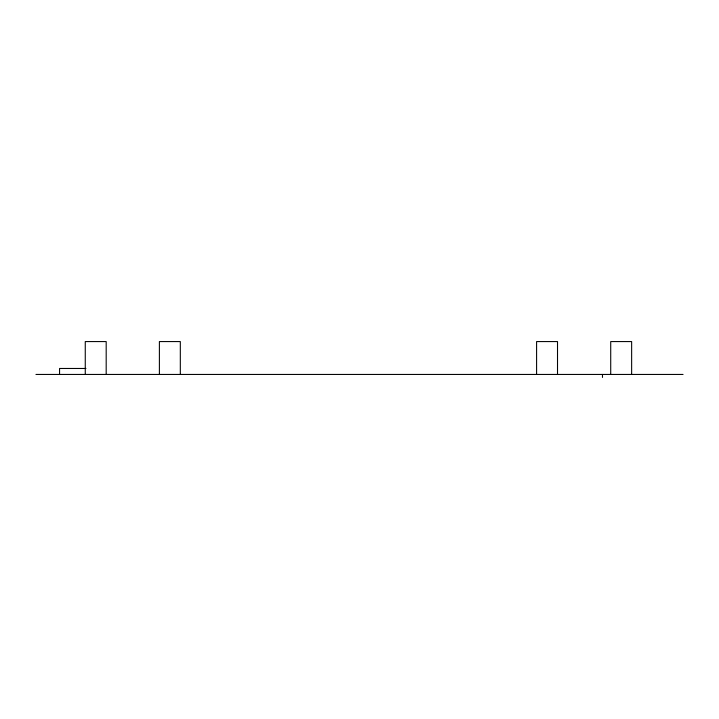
<?xml version="1.0" encoding="UTF-8"?>
<svg xmlns="http://www.w3.org/2000/svg" width="719" height="719" viewBox="0 0 719 719"><rect width="100%" height="100%" fill="white"/><g stroke="black" fill="none" stroke-linecap="round" stroke-linejoin="round"><path stroke-width="1.08" d="M85.956 368.47L59.56 368.47L59.56 374.446M35.95 374.446L683.05 374.446M631.641 374.446L631.641 341.57L610.719 341.57L610.719 374.446M602.477 374.446L602.495 377.43M557.513 374.446L557.513 341.57L536.59 341.57L536.59 374.446M180.316 374.446L180.316 341.57L159.393 341.57L159.393 374.446M106.187 374.446L106.187 341.57L85.264 341.57L85.264 374.446"/></g></svg>
